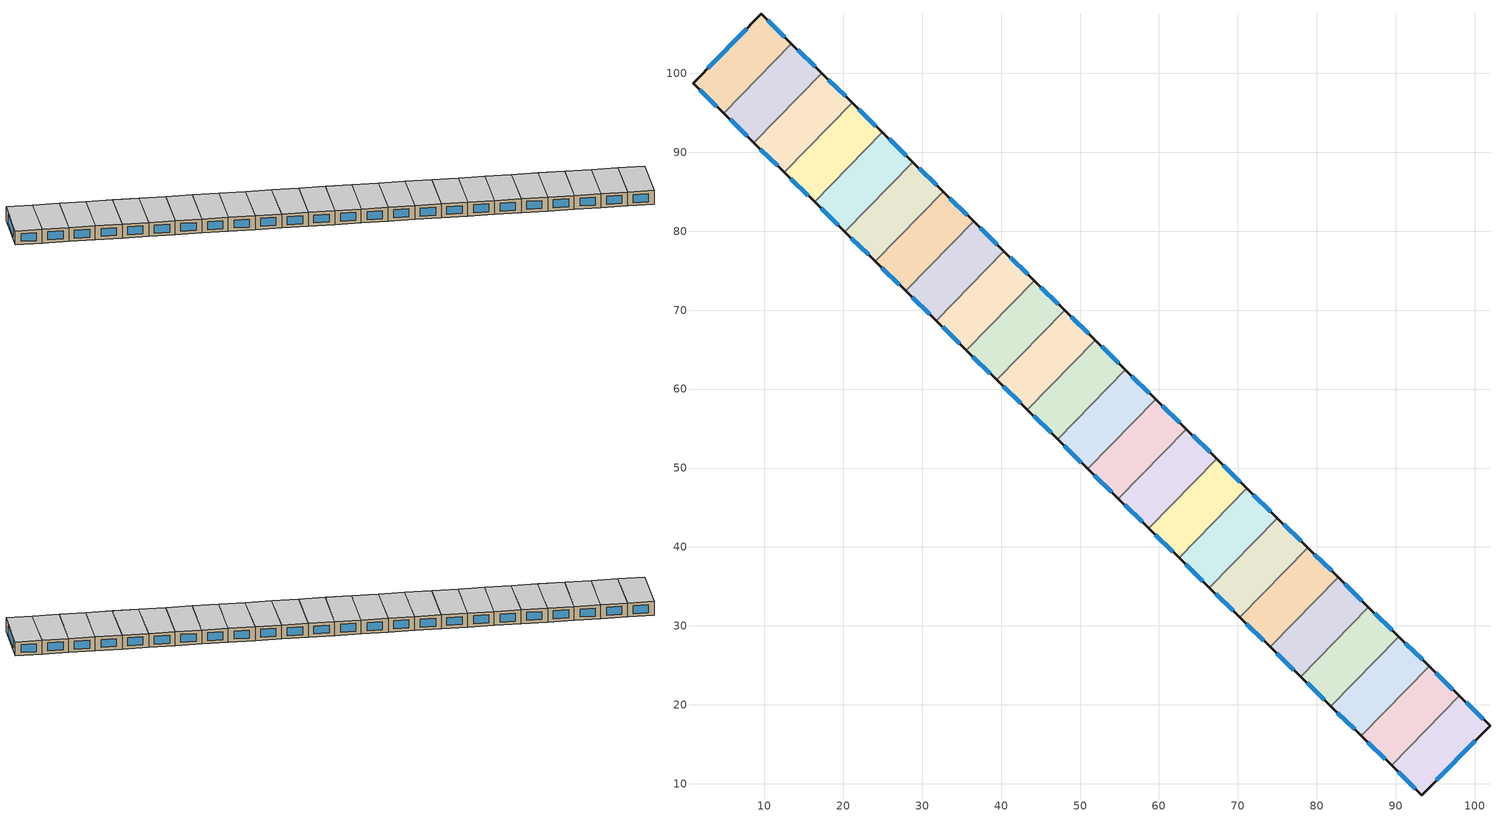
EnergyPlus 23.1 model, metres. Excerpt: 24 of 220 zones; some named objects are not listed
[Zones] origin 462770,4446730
fe584e89a999b901_F7_dwelling_0
 floor to fe584e89a999b901_F6_dwelling_0 (EU_floor_Construction): 13.43,103.78 4.83,94.97 0.97,98.75 9.6,107.52 z21
 wall outside (EU_wall_Construction): 13.43,103.78 9.6,107.52 0.97,98.75 4.83,94.97 z21:24
 wall to fe584e89a999b901_F7_dwelling_1 (EU_wall_Construction): 4.83,94.97 13.43,103.78 z21:24
 window (EU_Window_Construction): 1.79,97.94 4,95.78 / 7.75,105.64 2.81,100.63 / 12.61,104.58 10.42,106.72 z21.64:23.36
 ceiling to fe584e89a999b901_F8_dwelling_0 (EU_floor_Construction): 4.83,94.97 13.43,103.78 9.6,107.52 0.97,98.75 z24
fe584e89a999b901_F7_dwelling_1
 floor to fe584e89a999b901_F6_dwelling_1 (EU_floor_Construction): 17.28,100.02 8.68,91.22 4.83,94.97 13.43,103.78 z21
 wall outside (EU_wall_Construction): 4.83,94.97 8.68,91.22 / 17.28,100.02 13.43,103.78 z21:24
 wall to fe584e89a999b901_F7_dwelling_2 (EU_wall_Construction): 8.68,91.22 17.28,100.02 z21:24
 window (EU_Window_Construction): 5.65,94.17 7.85,92.02 / 16.45,100.83 14.25,102.98 z21.64:23.36
 ceiling to fe584e89a999b901_F8_dwelling_1 (EU_floor_Construction): 8.68,91.22 17.28,100.02 13.43,103.78 4.83,94.97 z24
fe584e89a999b901_F7_dwelling_10
 floor to fe584e89a999b901_F6_dwelling_10 (EU_floor_Construction): 51.9,66.21 43.3,57.4 39.46,61.16 48.05,69.97 z21
 wall outside (EU_wall_Construction): 39.46,61.16 43.3,57.4 / 51.9,66.21 48.05,69.97 z21:24
 wall to fe584e89a999b901_F7_dwelling_11 (EU_wall_Construction): 43.3,57.4 51.9,66.21 z21:24
 wall to fe584e89a999b901_F7_dwelling_9 (EU_wall_Construction): 48.05,69.97 39.46,61.16 z21:24
 window (EU_Window_Construction): 40.28,60.36 42.48,58.21 / 51.08,67.01 48.88,69.16 z21.64:23.36
 ceiling to fe584e89a999b901_F8_dwelling_10 (EU_floor_Construction): 43.3,57.4 51.9,66.21 48.05,69.97 39.46,61.16 z24
fe584e89a999b901_F7_dwelling_11
 floor to fe584e89a999b901_F6_dwelling_11 (EU_floor_Construction): 55.75,62.45 47.15,53.65 43.3,57.4 51.9,66.21 z21
 wall outside (EU_wall_Construction): 43.3,57.4 47.15,53.65 / 55.75,62.45 51.9,66.21 z21:24
 wall to fe584e89a999b901_F7_dwelling_12 (EU_wall_Construction): 47.15,53.65 55.75,62.45 z21:24
 window (EU_Window_Construction): 44.13,56.6 46.33,54.45 / 54.93,63.26 52.73,65.4 z21.64:23.36
 ceiling to fe584e89a999b901_F8_dwelling_11 (EU_floor_Construction): 47.15,53.65 55.75,62.45 51.9,66.21 43.3,57.4 z24
fe584e89a999b901_F7_dwelling_12
 floor to fe584e89a999b901_F6_dwelling_12 (EU_floor_Construction): 59.6,58.69 51,49.89 47.15,53.65 55.75,62.45 z21
 wall outside (EU_wall_Construction): 47.15,53.65 51,49.89 / 59.6,58.69 55.75,62.45 z21:24
 wall to fe584e89a999b901_F7_dwelling_13 (EU_wall_Construction): 51,49.89 59.6,58.69 z21:24
 window (EU_Window_Construction): 47.97,52.84 50.17,50.69 / 58.77,59.5 56.57,61.65 z21.64:23.36
 ceiling to fe584e89a999b901_F8_dwelling_12 (EU_floor_Construction): 51,49.89 59.6,58.69 55.75,62.45 47.15,53.65 z24
fe584e89a999b901_F7_dwelling_13
 floor to fe584e89a999b901_F6_dwelling_13 (EU_floor_Construction): 63.44,54.94 54.84,46.13 51,49.89 59.6,58.69 z21
 wall outside (EU_wall_Construction): 51,49.89 54.84,46.13 / 63.44,54.94 59.6,58.69 z21:24
 wall to fe584e89a999b901_F7_dwelling_14 (EU_wall_Construction): 54.84,46.13 63.44,54.94 z21:24
 window (EU_Window_Construction): 51.82,49.08 54.02,46.94 / 62.62,55.74 60.42,57.89 z21.64:23.36
 ceiling to fe584e89a999b901_F8_dwelling_13 (EU_floor_Construction): 54.84,46.13 63.44,54.94 59.6,58.69 51,49.89 z24
fe584e89a999b901_F7_dwelling_14
 floor to fe584e89a999b901_F6_dwelling_14 (EU_floor_Construction): 67.29,51.18 58.69,42.38 54.84,46.13 63.44,54.94 z21
 wall outside (EU_wall_Construction): 54.84,46.13 58.69,42.38 / 67.29,51.18 63.44,54.94 z21:24
 wall to fe584e89a999b901_F7_dwelling_15 (EU_wall_Construction): 58.69,42.38 67.29,51.18 z21:24
 window (EU_Window_Construction): 55.67,45.33 57.87,43.18 / 66.47,51.98 64.27,54.13 z21.64:23.36
 ceiling to fe584e89a999b901_F8_dwelling_14 (EU_floor_Construction): 58.69,42.38 67.29,51.18 63.44,54.94 54.84,46.13 z24
fe584e89a999b901_F7_dwelling_15
 floor to fe584e89a999b901_F6_dwelling_15 (EU_floor_Construction): 71.14,47.42 62.54,38.62 58.69,42.38 67.29,51.18 z21
 wall outside (EU_wall_Construction): 58.69,42.38 62.54,38.62 / 71.14,47.42 67.29,51.18 z21:24
 wall to fe584e89a999b901_F7_dwelling_16 (EU_wall_Construction): 62.54,38.62 71.14,47.42 z21:24
 window (EU_Window_Construction): 59.52,41.57 61.72,39.42 / 70.31,48.23 68.12,50.38 z21.64:23.36
 ceiling to fe584e89a999b901_F8_dwelling_15 (EU_floor_Construction): 62.54,38.62 71.14,47.42 67.29,51.18 58.69,42.38 z24
fe584e89a999b901_F7_dwelling_16
 floor to fe584e89a999b901_F6_dwelling_16 (EU_floor_Construction): 74.99,43.67 66.39,34.86 62.54,38.62 71.14,47.42 z21
 wall outside (EU_wall_Construction): 62.54,38.62 66.39,34.86 / 74.99,43.67 71.14,47.42 z21:24
 wall to fe584e89a999b901_F7_dwelling_17 (EU_wall_Construction): 66.39,34.86 74.99,43.67 z21:24
 window (EU_Window_Construction): 63.36,37.81 65.56,35.66 / 74.16,44.47 71.96,46.62 z21.64:23.36
 ceiling to fe584e89a999b901_F8_dwelling_16 (EU_floor_Construction): 66.39,34.86 74.99,43.67 71.14,47.42 62.54,38.62 z24
fe584e89a999b901_F7_dwelling_17
 floor to fe584e89a999b901_F6_dwelling_17 (EU_floor_Construction): 78.83,39.91 70.23,31.1 66.39,34.86 74.99,43.67 z21
 wall outside (EU_wall_Construction): 66.39,34.86 70.23,31.1 / 78.83,39.91 74.99,43.67 z21:24
 wall to fe584e89a999b901_F7_dwelling_18 (EU_wall_Construction): 70.23,31.1 78.83,39.91 z21:24
 window (EU_Window_Construction): 67.21,34.06 69.41,31.91 / 78.01,40.71 75.81,42.86 z21.64:23.36
 ceiling to fe584e89a999b901_F8_dwelling_17 (EU_floor_Construction): 70.23,31.1 78.83,39.91 74.99,43.67 66.39,34.86 z24
fe584e89a999b901_F7_dwelling_18
 floor to fe584e89a999b901_F6_dwelling_18 (EU_floor_Construction): 82.68,36.15 74.08,27.35 70.23,31.1 78.83,39.91 z21
 wall outside (EU_wall_Construction): 70.23,31.1 74.08,27.35 / 82.68,36.15 78.83,39.91 z21:24
 wall to fe584e89a999b901_F7_dwelling_19 (EU_wall_Construction): 74.08,27.35 82.68,36.15 z21:24
 window (EU_Window_Construction): 71.06,30.3 73.26,28.15 / 81.86,36.96 79.66,39.1 z21.64:23.36
 ceiling to fe584e89a999b901_F8_dwelling_18 (EU_floor_Construction): 74.08,27.35 82.68,36.15 78.83,39.91 70.23,31.1 z24
fe584e89a999b901_F7_dwelling_19
 floor to fe584e89a999b901_F6_dwelling_19 (EU_floor_Construction): 86.53,32.39 77.93,23.59 74.08,27.35 82.68,36.15 z21
 wall outside (EU_wall_Construction): 74.08,27.35 77.93,23.59 / 86.53,32.39 82.68,36.15 z21:24
 wall to fe584e89a999b901_F7_dwelling_20 (EU_wall_Construction): 77.93,23.59 86.53,32.39 z21:24
 window (EU_Window_Construction): 74.9,26.54 77.1,24.39 / 85.7,33.2 83.5,35.35 z21.64:23.36
 ceiling to fe584e89a999b901_F8_dwelling_19 (EU_floor_Construction): 77.93,23.59 86.53,32.39 82.68,36.15 74.08,27.35 z24
fe584e89a999b901_F7_dwelling_2
 floor to fe584e89a999b901_F6_dwelling_2 (EU_floor_Construction): 21.12,96.27 12.52,87.46 8.68,91.22 17.28,100.02 z21
 wall outside (EU_wall_Construction): 8.68,91.22 12.52,87.46 / 21.12,96.27 17.28,100.02 z21:24
 wall to fe584e89a999b901_F7_dwelling_3 (EU_wall_Construction): 12.52,87.46 21.12,96.27 z21:24
 window (EU_Window_Construction): 9.5,90.41 11.7,88.27 / 20.3,97.07 18.1,99.22 z21.64:23.36
 ceiling to fe584e89a999b901_F8_dwelling_2 (EU_floor_Construction): 12.52,87.46 21.12,96.27 17.28,100.02 8.68,91.22 z24
fe584e89a999b901_F7_dwelling_20
 floor to fe584e89a999b901_F6_dwelling_20 (EU_floor_Construction): 90.38,28.64 81.78,19.83 77.93,23.59 86.53,32.39 z21
 wall outside (EU_wall_Construction): 77.93,23.59 81.78,19.83 / 90.38,28.64 86.53,32.39 z21:24
 wall to fe584e89a999b901_F7_dwelling_21 (EU_wall_Construction): 81.78,19.83 90.38,28.64 z21:24
 window (EU_Window_Construction): 78.75,22.78 80.95,20.64 / 89.55,29.44 87.35,31.59 z21.64:23.36
 ceiling to fe584e89a999b901_F8_dwelling_20 (EU_floor_Construction): 81.78,19.83 90.38,28.64 86.53,32.39 77.93,23.59 z24
fe584e89a999b901_F7_dwelling_21
 floor to fe584e89a999b901_F6_dwelling_21 (EU_floor_Construction): 94.22,24.88 85.62,16.07 81.78,19.83 90.38,28.64 z21
 wall outside (EU_wall_Construction): 81.78,19.83 85.62,16.07 / 94.22,24.88 90.38,28.64 z21:24
 wall to fe584e89a999b901_F7_dwelling_22 (EU_wall_Construction): 85.62,16.07 94.22,24.88 z21:24
 window (EU_Window_Construction): 82.6,19.03 84.8,16.88 / 93.4,25.68 91.2,27.83 z21.64:23.36
 ceiling to fe584e89a999b901_F8_dwelling_21 (EU_floor_Construction): 85.62,16.07 94.22,24.88 90.38,28.64 81.78,19.83 z24
fe584e89a999b901_F7_dwelling_22
 floor to fe584e89a999b901_F6_dwelling_22 (EU_floor_Construction): 98.07,21.12 89.47,12.32 85.62,16.07 94.22,24.88 z21
 wall outside (EU_wall_Construction): 85.62,16.07 89.47,12.32 / 98.07,21.12 94.22,24.88 z21:24
 wall to fe584e89a999b901_F7_dwelling_23 (EU_wall_Construction): 89.47,12.32 98.07,21.12 z21:24
 window (EU_Window_Construction): 86.45,15.27 88.65,13.12 / 97.25,21.93 95.05,24.08 z21.64:23.36
 ceiling to fe584e89a999b901_F8_dwelling_22 (EU_floor_Construction): 89.47,12.32 98.07,21.12 94.22,24.88 85.62,16.07 z24
fe584e89a999b901_F7_dwelling_23
 floor to fe584e89a999b901_F6_dwelling_23 (EU_floor_Construction): 101.93,17.35 93.3,8.58 89.47,12.32 98.07,21.12 z21
 wall outside (EU_wall_Construction): 89.47,12.32 93.3,8.58 101.93,17.35 98.07,21.12 z21:24
 window (EU_Window_Construction): 101.11,18.16 98.9,20.31 / 95.15,10.46 100.09,15.47 / 90.29,11.52 92.48,9.38 z21.64:23.36
 ceiling to fe584e89a999b901_F8_dwelling_23 (EU_floor_Construction): 93.3,8.58 101.93,17.35 98.07,21.12 89.47,12.32 z24
fe584e89a999b901_F7_dwelling_3
 floor to fe584e89a999b901_F6_dwelling_3 (EU_floor_Construction): 24.97,92.51 16.37,83.7 12.52,87.46 21.12,96.27 z21
 wall outside (EU_wall_Construction): 12.52,87.46 16.37,83.7 / 24.97,92.51 21.12,96.27 z21:24
 wall to fe584e89a999b901_F7_dwelling_4 (EU_wall_Construction): 16.37,83.7 24.97,92.51 z21:24
 window (EU_Window_Construction): 13.35,86.66 15.55,84.51 / 24.15,93.31 21.95,95.46 z21.64:23.36
 ceiling to fe584e89a999b901_F8_dwelling_3 (EU_floor_Construction): 16.37,83.7 24.97,92.51 21.12,96.27 12.52,87.46 z24
fe584e89a999b901_F7_dwelling_4
 floor to fe584e89a999b901_F6_dwelling_4 (EU_floor_Construction): 28.82,88.75 20.22,79.95 16.37,83.7 24.97,92.51 z21
 wall outside (EU_wall_Construction): 16.37,83.7 20.22,79.95 / 28.82,88.75 24.97,92.51 z21:24
 wall to fe584e89a999b901_F7_dwelling_5 (EU_wall_Construction): 20.22,79.95 28.82,88.75 z21:24
 window (EU_Window_Construction): 17.2,82.9 19.4,80.75 / 28,89.56 25.8,91.7 z21.64:23.36
 ceiling to fe584e89a999b901_F8_dwelling_4 (EU_floor_Construction): 20.22,79.95 28.82,88.75 24.97,92.51 16.37,83.7 z24
fe584e89a999b901_F7_dwelling_5
 floor to fe584e89a999b901_F6_dwelling_5 (EU_floor_Construction): 32.67,85 24.07,76.19 20.22,79.95 28.82,88.75 z21
 wall outside (EU_wall_Construction): 20.22,79.95 24.07,76.19 / 32.67,85 28.82,88.75 z21:24
 wall to fe584e89a999b901_F7_dwelling_6 (EU_wall_Construction): 24.07,76.19 32.67,85 z21:24
 window (EU_Window_Construction): 21.04,79.14 23.24,76.99 / 31.84,85.8 29.64,87.95 z21.64:23.36
 ceiling to fe584e89a999b901_F8_dwelling_5 (EU_floor_Construction): 24.07,76.19 32.67,85 28.82,88.75 20.22,79.95 z24
fe584e89a999b901_F7_dwelling_6
 floor to fe584e89a999b901_F6_dwelling_6 (EU_floor_Construction): 36.51,81.24 27.91,72.43 24.07,76.19 32.67,85 z21
 wall outside (EU_wall_Construction): 24.07,76.19 27.91,72.43 / 36.51,81.24 32.67,85 z21:24
 wall to fe584e89a999b901_F7_dwelling_7 (EU_wall_Construction): 27.91,72.43 36.51,81.24 z21:24
 window (EU_Window_Construction): 24.89,75.38 27.09,73.24 / 35.69,82.04 33.49,84.19 z21.64:23.36
 ceiling to fe584e89a999b901_F8_dwelling_6 (EU_floor_Construction): 27.91,72.43 36.51,81.24 32.67,85 24.07,76.19 z24
fe584e89a999b901_F7_dwelling_7
 floor to fe584e89a999b901_F6_dwelling_7 (EU_floor_Construction): 40.36,77.48 31.76,68.67 27.91,72.43 36.51,81.24 z21
 wall outside (EU_wall_Construction): 27.91,72.43 31.76,68.67 / 40.36,77.48 36.51,81.24 z21:24
 wall to fe584e89a999b901_F7_dwelling_8 (EU_wall_Construction): 31.76,68.67 40.36,77.48 z21:24
 window (EU_Window_Construction): 28.74,71.63 30.94,69.48 / 39.54,78.28 37.34,80.43 z21.64:23.36
 ceiling to fe584e89a999b901_F8_dwelling_7 (EU_floor_Construction): 31.76,68.67 40.36,77.48 36.51,81.24 27.91,72.43 z24
fe584e89a999b901_F7_dwelling_8
 floor to fe584e89a999b901_F6_dwelling_8 (EU_floor_Construction): 44.21,73.72 35.61,64.92 31.76,68.67 40.36,77.48 z21
 wall outside (EU_wall_Construction): 31.76,68.67 35.61,64.92 / 44.21,73.72 40.36,77.48 z21:24
 wall to fe584e89a999b901_F7_dwelling_9 (EU_wall_Construction): 35.61,64.92 44.21,73.72 z21:24
 window (EU_Window_Construction): 32.59,67.87 34.78,65.72 / 43.38,74.53 41.18,76.68 z21.64:23.36
 ceiling to fe584e89a999b901_F8_dwelling_8 (EU_floor_Construction): 35.61,64.92 44.21,73.72 40.36,77.48 31.76,68.67 z24
fe584e89a999b901_F7_dwelling_9
 floor to fe584e89a999b901_F6_dwelling_9 (EU_floor_Construction): 48.05,69.97 39.46,61.16 35.61,64.92 44.21,73.72 z21
 wall outside (EU_wall_Construction): 35.61,64.92 39.46,61.16 / 48.05,69.97 44.21,73.72 z21:24
 window (EU_Window_Construction): 36.43,64.11 38.63,61.97 / 47.23,70.77 45.03,72.92 z21.64:23.36
 ceiling to fe584e89a999b901_F8_dwelling_9 (EU_floor_Construction): 39.46,61.16 48.05,69.97 44.21,73.72 35.61,64.92 z24
[Building]
EU S2 Campaign: North Axis=0; Terrain=City; Solar Distribution=FullExterior
[Site:Location]
Yerevan-Zvartnots.Intl.AP: Latitude=40.15; Longitude=44.383; Time Zone=4; Elevation=854
[SizingPeriod:WeatherFileDays]
AnnualSizingPeriod: Begin Month=1; Begin Day of Month=1; End Month=12; End Day of Month=31; Day of Week for Start Day=Monday; Use Weather File Daylight Saving Period=No; Use Weather File Rain and Snow Indicators=No
[MATERIAL]
EU_InternalMass_Material: Roughness=MediumRough; Thickness=0.1; Conductivity=1; Density=1800; Specific Heat=900; Thermal Absorptance=0.9; Solar Absorptance=0.7; Visible Absorptance=0.7
[MATERIAL:NOMASS] Roughness=MediumRough; Thermal Absorptance=0.9; Solar Absorptance=0.7; Visible Absorptance=0.7
Name | Thermal Resistance
EU_wall_NoMass | 1.05043
EU_floor_NoMass | 0.478065
[WINDOWMATERIAL:SIMPLEGLAZINGSYSTEM]
EU_Window_SimpleGlazing: UFactor=2.5566; Solar Heat Gain Coefficient=0.75; Visible Transmittance=0.75
[CONSTRUCTION]
EU_wall_Construction: EU_wall_NoMass
EU_floor_Construction: EU_floor_NoMass
EU_Window_Construction: EU_Window_SimpleGlazing
EU_InternalMass_Construction: EU_InternalMass_Material
[ZONE] Type=1; Multiplier=1; Ceiling Height=autocalculate; Floor Area=autocalculate; Part of Total Floor Area=Yes
Name | Volume
fe584e89a999b901_F7_dwelling_0 | 198.582
fe584e89a999b901_F7_dwelling_1; fe584e89a999b901_F7_dwelling_2; fe584e89a999b901_F7_dwelling_21; fe584e89a999b901_F7_dwelling_22 | 198.561
fe584e89a999b901_F7_dwelling_10; fe584e89a999b901_F7_dwelling_11; fe584e89a999b901_F7_dwelling_13; fe584e89a999b901_F7_dwelling_14; fe584e89a999b901_F7_dwelling_9 | 198.538
fe584e89a999b901_F7_dwelling_12 | 198.59
fe584e89a999b901_F7_dwelling_15 | 198.556
fe584e89a999b901_F7_dwelling_16 | 198.576
fe584e89a999b901_F7_dwelling_17; fe584e89a999b901_F7_dwelling_5; fe584e89a999b901_F7_dwelling_6 | 198.568
fe584e89a999b901_F7_dwelling_18 | 198.567
fe584e89a999b901_F7_dwelling_19; fe584e89a999b901_F7_dwelling_4 | 198.549
fe584e89a999b901_F7_dwelling_20; fe584e89a999b901_F7_dwelling_3 | 198.595
fe584e89a999b901_F7_dwelling_23 | 198.583
fe584e89a999b901_F7_dwelling_7 | 198.575
fe584e89a999b901_F7_dwelling_8 | 198.557
[INTERNALMASS] Construction=EU_InternalMass_Construction
Name | Zone or ZoneList | Surface Area
fe584e89a999b901_F7_dwelling_0_EU_InternalMass | fe584e89a999b901_F7_dwelling_0 | 66.194
fe584e89a999b901_F7_dwelling_1_EU_InternalMass | fe584e89a999b901_F7_dwelling_1 | 66.1869
fe584e89a999b901_F7_dwelling_2_EU_InternalMass | fe584e89a999b901_F7_dwelling_2 | 66.1869
fe584e89a999b901_F7_dwelling_3_EU_InternalMass | fe584e89a999b901_F7_dwelling_3 | 66.1981
fe584e89a999b901_F7_dwelling_4_EU_InternalMass | fe584e89a999b901_F7_dwelling_4 | 66.183
fe584e89a999b901_F7_dwelling_5_EU_InternalMass | fe584e89a999b901_F7_dwelling_5 | 66.1893
fe584e89a999b901_F7_dwelling_6_EU_InternalMass | fe584e89a999b901_F7_dwelling_6 | 66.1894
fe584e89a999b901_F7_dwelling_7_EU_InternalMass | fe584e89a999b901_F7_dwelling_7 | 66.1918
fe584e89a999b901_F7_dwelling_8_EU_InternalMass | fe584e89a999b901_F7_dwelling_8 | 66.1856
fe584e89a999b901_F7_dwelling_9_EU_InternalMass | fe584e89a999b901_F7_dwelling_9 | 66.1793
fe584e89a999b901_F7_dwelling_10_EU_InternalMass | fe584e89a999b901_F7_dwelling_10 | 66.1793
fe584e89a999b901_F7_dwelling_11_EU_InternalMass | fe584e89a999b901_F7_dwelling_11 | 66.1793
fe584e89a999b901_F7_dwelling_12_EU_InternalMass | fe584e89a999b901_F7_dwelling_12 | 66.1967
fe584e89a999b901_F7_dwelling_13_EU_InternalMass | fe584e89a999b901_F7_dwelling_13 | 66.1793
fe584e89a999b901_F7_dwelling_14_EU_InternalMass | fe584e89a999b901_F7_dwelling_14 | 66.1793
fe584e89a999b901_F7_dwelling_15_EU_InternalMass | fe584e89a999b901_F7_dwelling_15 | 66.1856
fe584e89a999b901_F7_dwelling_16_EU_InternalMass | fe584e89a999b901_F7_dwelling_16 | 66.1918
fe584e89a999b901_F7_dwelling_17_EU_InternalMass | fe584e89a999b901_F7_dwelling_17 | 66.1894
fe584e89a999b901_F7_dwelling_18_EU_InternalMass | fe584e89a999b901_F7_dwelling_18 | 66.1893
fe584e89a999b901_F7_dwelling_19_EU_InternalMass | fe584e89a999b901_F7_dwelling_19 | 66.183
fe584e89a999b901_F7_dwelling_20_EU_InternalMass | fe584e89a999b901_F7_dwelling_20 | 66.1981
fe584e89a999b901_F7_dwelling_21_EU_InternalMass | fe584e89a999b901_F7_dwelling_21 | 66.1869
fe584e89a999b901_F7_dwelling_22_EU_InternalMass | fe584e89a999b901_F7_dwelling_22 | 66.1869
fe584e89a999b901_F7_dwelling_23_EU_InternalMass | fe584e89a999b901_F7_dwelling_23 | 66.194
[OTHEREQUIPMENT] Fuel Type=Electricity; Design Level Calculation Method=Watts/Area; Power per Zone Floor Area=1; Fraction Latent=0; Fraction Radiant=0; Fraction Lost=0; Carbon Dioxide Generation Rate=0; EndUse Subcategory=EU_Step8_InternalGains
Name | Zone or ZoneList or Space or SpaceList | Schedule
EU_Step8_InternalGain_fe584e89a999b901_F7_dwelling_0_f000 | fe584e89a999b901_F7_dwelling_0 | EU_Step8_GainSchedule_fe584e89a999b901_F7_dwelling_0_f000
EU_Step8_InternalGain_fe584e89a999b901_F7_dwelling_1_f000 | fe584e89a999b901_F7_dwelling_1 | EU_Step8_GainSchedule_fe584e89a999b901_F7_dwelling_1_f000
EU_Step8_InternalGain_fe584e89a999b901_F7_dwelling_2_f000 | fe584e89a999b901_F7_dwelling_2 | EU_Step8_GainSchedule_fe584e89a999b901_F7_dwelling_2_f000
EU_Step8_InternalGain_fe584e89a999b901_F7_dwelling_3_f000 | fe584e89a999b901_F7_dwelling_3 | EU_Step8_GainSchedule_fe584e89a999b901_F7_dwelling_3_f000
EU_Step8_InternalGain_fe584e89a999b901_F7_dwelling_4_f000 | fe584e89a999b901_F7_dwelling_4 | EU_Step8_GainSchedule_fe584e89a999b901_F7_dwelling_4_f000
EU_Step8_InternalGain_fe584e89a999b901_F7_dwelling_5_f000 | fe584e89a999b901_F7_dwelling_5 | EU_Step8_GainSchedule_fe584e89a999b901_F7_dwelling_5_f000
EU_Step8_InternalGain_fe584e89a999b901_F7_dwelling_6_f000 | fe584e89a999b901_F7_dwelling_6 | EU_Step8_GainSchedule_fe584e89a999b901_F7_dwelling_6_f000
EU_Step8_InternalGain_fe584e89a999b901_F7_dwelling_7_f000 | fe584e89a999b901_F7_dwelling_7 | EU_Step8_GainSchedule_fe584e89a999b901_F7_dwelling_7_f000
EU_Step8_InternalGain_fe584e89a999b901_F7_dwelling_8_f000 | fe584e89a999b901_F7_dwelling_8 | EU_Step8_GainSchedule_fe584e89a999b901_F7_dwelling_8_f000
EU_Step8_InternalGain_fe584e89a999b901_F7_dwelling_9_f000 | fe584e89a999b901_F7_dwelling_9 | EU_Step8_GainSchedule_fe584e89a999b901_F7_dwelling_9_f000
EU_Step8_InternalGain_fe584e89a999b901_F7_dwelling_10_f000 | fe584e89a999b901_F7_dwelling_10 | EU_Step8_GainSchedule_fe584e89a999b901_F7_dwelling_10_f000
EU_Step8_InternalGain_fe584e89a999b901_F7_dwelling_11_f000 | fe584e89a999b901_F7_dwelling_11 | EU_Step8_GainSchedule_fe584e89a999b901_F7_dwelling_11_f000
EU_Step8_InternalGain_fe584e89a999b901_F7_dwelling_12_f000 | fe584e89a999b901_F7_dwelling_12 | EU_Step8_GainSchedule_fe584e89a999b901_F7_dwelling_12_f000
EU_Step8_InternalGain_fe584e89a999b901_F7_dwelling_13_f000 | fe584e89a999b901_F7_dwelling_13 | EU_Step8_GainSchedule_fe584e89a999b901_F7_dwelling_13_f000
EU_Step8_InternalGain_fe584e89a999b901_F7_dwelling_14_f000 | fe584e89a999b901_F7_dwelling_14 | EU_Step8_GainSchedule_fe584e89a999b901_F7_dwelling_14_f000
EU_Step8_InternalGain_fe584e89a999b901_F7_dwelling_15_f000 | fe584e89a999b901_F7_dwelling_15 | EU_Step8_GainSchedule_fe584e89a999b901_F7_dwelling_15_f000
EU_Step8_InternalGain_fe584e89a999b901_F7_dwelling_16_f000 | fe584e89a999b901_F7_dwelling_16 | EU_Step8_GainSchedule_fe584e89a999b901_F7_dwelling_16_f000
EU_Step8_InternalGain_fe584e89a999b901_F7_dwelling_17_f000 | fe584e89a999b901_F7_dwelling_17 | EU_Step8_GainSchedule_fe584e89a999b901_F7_dwelling_17_f000
EU_Step8_InternalGain_fe584e89a999b901_F7_dwelling_18_f000 | fe584e89a999b901_F7_dwelling_18 | EU_Step8_GainSchedule_fe584e89a999b901_F7_dwelling_18_f000
EU_Step8_InternalGain_fe584e89a999b901_F7_dwelling_19_f000 | fe584e89a999b901_F7_dwelling_19 | EU_Step8_GainSchedule_fe584e89a999b901_F7_dwelling_19_f000
EU_Step8_InternalGain_fe584e89a999b901_F7_dwelling_20_f000 | fe584e89a999b901_F7_dwelling_20 | EU_Step8_GainSchedule_fe584e89a999b901_F7_dwelling_20_f000
EU_Step8_InternalGain_fe584e89a999b901_F7_dwelling_21_f000 | fe584e89a999b901_F7_dwelling_21 | EU_Step8_GainSchedule_fe584e89a999b901_F7_dwelling_21_f000
EU_Step8_InternalGain_fe584e89a999b901_F7_dwelling_22_f000 | fe584e89a999b901_F7_dwelling_22 | EU_Step8_GainSchedule_fe584e89a999b901_F7_dwelling_22_f000
EU_Step8_InternalGain_fe584e89a999b901_F7_dwelling_23_f000 | fe584e89a999b901_F7_dwelling_23 | EU_Step8_GainSchedule_fe584e89a999b901_F7_dwelling_23_f000
[ZONEVENTILATION:DESIGNFLOWRATE] Schedule=EU_AlwaysOn; Design Flow Rate Calculation Method=AirChanges/Hour; Air Changes per Hour=0.557805; Ventilation Type=Natural; Fan Pressure Rise=0; Fan Total Efficiency=1; Constant Term Coefficient=1; Temperature Term Coefficient=0; Velocity Term Coefficient=0; Velocity Squared Term Coefficient=0; Minimum Indoor Temperature=-100; Maximum Indoor Temperature=100; Delta Temperature=-100; Minimum Outdoor Temperature=-100; Maximum Outdoor Temperature=100; Maximum Wind Speed=40
Name | Zone or ZoneList or Space or SpaceList
EU_ConstantAir_fe584e89a999b901_F7_dwelling_0 | fe584e89a999b901_F7_dwelling_0
EU_ConstantAir_fe584e89a999b901_F7_dwelling_1 | fe584e89a999b901_F7_dwelling_1
EU_ConstantAir_fe584e89a999b901_F7_dwelling_2 | fe584e89a999b901_F7_dwelling_2
EU_ConstantAir_fe584e89a999b901_F7_dwelling_3 | fe584e89a999b901_F7_dwelling_3
EU_ConstantAir_fe584e89a999b901_F7_dwelling_4 | fe584e89a999b901_F7_dwelling_4
EU_ConstantAir_fe584e89a999b901_F7_dwelling_5 | fe584e89a999b901_F7_dwelling_5
EU_ConstantAir_fe584e89a999b901_F7_dwelling_6 | fe584e89a999b901_F7_dwelling_6
EU_ConstantAir_fe584e89a999b901_F7_dwelling_7 | fe584e89a999b901_F7_dwelling_7
EU_ConstantAir_fe584e89a999b901_F7_dwelling_8 | fe584e89a999b901_F7_dwelling_8
EU_ConstantAir_fe584e89a999b901_F7_dwelling_9 | fe584e89a999b901_F7_dwelling_9
EU_ConstantAir_fe584e89a999b901_F7_dwelling_10 | fe584e89a999b901_F7_dwelling_10
EU_ConstantAir_fe584e89a999b901_F7_dwelling_11 | fe584e89a999b901_F7_dwelling_11
EU_ConstantAir_fe584e89a999b901_F7_dwelling_12 | fe584e89a999b901_F7_dwelling_12
EU_ConstantAir_fe584e89a999b901_F7_dwelling_13 | fe584e89a999b901_F7_dwelling_13
EU_ConstantAir_fe584e89a999b901_F7_dwelling_14 | fe584e89a999b901_F7_dwelling_14
EU_ConstantAir_fe584e89a999b901_F7_dwelling_15 | fe584e89a999b901_F7_dwelling_15
EU_ConstantAir_fe584e89a999b901_F7_dwelling_16 | fe584e89a999b901_F7_dwelling_16
EU_ConstantAir_fe584e89a999b901_F7_dwelling_17 | fe584e89a999b901_F7_dwelling_17
EU_ConstantAir_fe584e89a999b901_F7_dwelling_18 | fe584e89a999b901_F7_dwelling_18
EU_ConstantAir_fe584e89a999b901_F7_dwelling_19 | fe584e89a999b901_F7_dwelling_19
EU_ConstantAir_fe584e89a999b901_F7_dwelling_20 | fe584e89a999b901_F7_dwelling_20
EU_ConstantAir_fe584e89a999b901_F7_dwelling_21 | fe584e89a999b901_F7_dwelling_21
EU_ConstantAir_fe584e89a999b901_F7_dwelling_22 | fe584e89a999b901_F7_dwelling_22
EU_ConstantAir_fe584e89a999b901_F7_dwelling_23 | fe584e89a999b901_F7_dwelling_23
[HVACTEMPLATE:ZONE:IDEALLOADSAIRSYSTEM] System Availability Schedule=EU_AlwaysOn; Maximum Heating Supply Air Temperature=50; Minimum Cooling Supply Air Temperature=13; Maximum Heating Supply Air Humidity Ratio=0.0156; Minimum Cooling Supply Air Humidity Ratio=0.0077; Heating Limit=NoLimit; Cooling Limit=NoLimit; Heating Availability Schedule=EU_AlwaysOn; Cooling Availability Schedule=EU_CoolingOff; Dehumidification Control Type=ConstantSensibleHeatRatio; Cooling Sensible Heat Ratio=0.7; Dehumidification Setpoint=60; Humidification Control Type=None; Humidification Setpoint=30; Outdoor Air Method=None; Outdoor Air Flow Rate per Person=0.00944; Outdoor Air Flow Rate per Zone Floor Area=0; Outdoor Air Flow Rate per Zone=0; Demand Controlled Ventilation Type=None; Outdoor Air Economizer Type=NoEconomizer; Heat Recovery Type=None; Sensible Heat Recovery Effectiveness=0.7; Latent Heat Recovery Effectiveness=0.65
Name | Template Thermostat
fe584e89a999b901_F7_dwelling_0 | EU_HeatOnly_fe584e89a999b901_F7_dwelling_0
fe584e89a999b901_F7_dwelling_1 | EU_HeatOnly_fe584e89a999b901_F7_dwelling_1
fe584e89a999b901_F7_dwelling_2 | EU_HeatOnly_fe584e89a999b901_F7_dwelling_2
fe584e89a999b901_F7_dwelling_3 | EU_HeatOnly_fe584e89a999b901_F7_dwelling_3
fe584e89a999b901_F7_dwelling_4 | EU_HeatOnly_fe584e89a999b901_F7_dwelling_4
fe584e89a999b901_F7_dwelling_5 | EU_HeatOnly_fe584e89a999b901_F7_dwelling_5
fe584e89a999b901_F7_dwelling_6 | EU_HeatOnly_fe584e89a999b901_F7_dwelling_6
fe584e89a999b901_F7_dwelling_7 | EU_HeatOnly_fe584e89a999b901_F7_dwelling_7
fe584e89a999b901_F7_dwelling_8 | EU_HeatOnly_fe584e89a999b901_F7_dwelling_8
fe584e89a999b901_F7_dwelling_9 | EU_HeatOnly_fe584e89a999b901_F7_dwelling_9
fe584e89a999b901_F7_dwelling_10 | EU_HeatOnly_fe584e89a999b901_F7_dwelling_10
fe584e89a999b901_F7_dwelling_11 | EU_HeatOnly_fe584e89a999b901_F7_dwelling_11
fe584e89a999b901_F7_dwelling_12 | EU_HeatOnly_fe584e89a999b901_F7_dwelling_12
fe584e89a999b901_F7_dwelling_13 | EU_HeatOnly_fe584e89a999b901_F7_dwelling_13
fe584e89a999b901_F7_dwelling_14 | EU_HeatOnly_fe584e89a999b901_F7_dwelling_14
fe584e89a999b901_F7_dwelling_15 | EU_HeatOnly_fe584e89a999b901_F7_dwelling_15
fe584e89a999b901_F7_dwelling_16 | EU_HeatOnly_fe584e89a999b901_F7_dwelling_16
fe584e89a999b901_F7_dwelling_17 | EU_HeatOnly_fe584e89a999b901_F7_dwelling_17
fe584e89a999b901_F7_dwelling_18 | EU_HeatOnly_fe584e89a999b901_F7_dwelling_18
fe584e89a999b901_F7_dwelling_19 | EU_HeatOnly_fe584e89a999b901_F7_dwelling_19
fe584e89a999b901_F7_dwelling_20 | EU_HeatOnly_fe584e89a999b901_F7_dwelling_20
fe584e89a999b901_F7_dwelling_21 | EU_HeatOnly_fe584e89a999b901_F7_dwelling_21
fe584e89a999b901_F7_dwelling_22 | EU_HeatOnly_fe584e89a999b901_F7_dwelling_22
fe584e89a999b901_F7_dwelling_23 | EU_HeatOnly_fe584e89a999b901_F7_dwelling_23
[SIZING:ZONE] Zone Cooling Design Supply Air Temperature Input Method=SupplyAirTemperature; Zone Cooling Design Supply Air Temperature=13; Zone Heating Design Supply Air Temperature Input Method=SupplyAirTemperature; Zone Heating Design Supply Air Temperature=50; Zone Cooling Design Supply Air Humidity Ratio=0.008; Zone Heating Design Supply Air Humidity Ratio=0.008; Cooling Design Air Flow Method=DesignDay; Cooling Design Air Flow Rate=0; Cooling Minimum Air Flow per Zone Floor Area=0.000762; Cooling Minimum Air Flow=0; Cooling Minimum Air Flow Fraction=0.2; Heating Design Air Flow Method=DesignDay; Heating Design Air Flow Rate=0; Heating Maximum Air Flow per Zone Floor Area=0.002032; Heating Maximum Air Flow=0.141576; Heating Maximum Air Flow Fraction=0.3; Account for Dedicated Outdoor Air System=No; Dedicated Outdoor Air System Control Strategy=NeutralSupplyAir; Dedicated Outdoor Air Low Setpoint Temperature for Design=autosize; Dedicated Outdoor Air High Setpoint Temperature for Design=autosize; Zone Load Sizing Method=Sensible Load Only No Latent Load; Zone Latent Cooling Design Supply Air Humidity Ratio Input Method=HumidityRatioDifference; Zone Cooling Design Supply Air Humidity Ratio Difference=0.005; Zone Latent Heating Design Supply Air Humidity Ratio Input Method=HumidityRatioDifference; Zone Humidification Design Supply Air Humidity Ratio Difference=0.005
fe584e89a999b901_F7_dwelling_0; fe584e89a999b901_F7_dwelling_1; fe584e89a999b901_F7_dwelling_2; fe584e89a999b901_F7_dwelling_3; fe584e89a999b901_F7_dwelling_4; fe584e89a999b901_F7_dwelling_5; fe584e89a999b901_F7_dwelling_6; fe584e89a999b901_F7_dwelling_7; fe584e89a999b901_F7_dwelling_8; fe584e89a999b901_F7_dwelling_9; fe584e89a999b901_F7_dwelling_10; fe584e89a999b901_F7_dwelling_11; fe584e89a999b901_F7_dwelling_12; fe584e89a999b901_F7_dwelling_13; fe584e89a999b901_F7_dwelling_14; fe584e89a999b901_F7_dwelling_15; fe584e89a999b901_F7_dwelling_16; fe584e89a999b901_F7_dwelling_17; fe584e89a999b901_F7_dwelling_18; fe584e89a999b901_F7_dwelling_19; fe584e89a999b901_F7_dwelling_20; fe584e89a999b901_F7_dwelling_21; fe584e89a999b901_F7_dwelling_22; fe584e89a999b901_F7_dwelling_23
[SCHEDULE:CONSTANT]
Name | Hourly Value
EU_AlwaysOn | 1
EU_CoolingOff | 0
[SCHEDULE:FILE] Column Number=1; Rows to Skip at Top=0; Number of Hours of Data=8760; Column Separator=Comma; Interpolate to Timestep=No; Minutes per Item=60; Adjust Schedule for Daylight Savings=Yes
Name | File
EU_Step8_GainSchedule_fe584e89a999b901_F7_dwelling_0_f000 | ../../schedules/fe584e89a999b901/fe584e89a999b901_F7_dwelling_0_f000_gain.csv
EU_Step8_GainSchedule_fe584e89a999b901_F7_dwelling_1_f000 | ../../schedules/fe584e89a999b901/fe584e89a999b901_F7_dwelling_1_f000_gain.csv
EU_Step8_GainSchedule_fe584e89a999b901_F7_dwelling_2_f000 | ../../schedules/fe584e89a999b901/fe584e89a999b901_F7_dwelling_2_f000_gain.csv
EU_Step8_GainSchedule_fe584e89a999b901_F7_dwelling_3_f000 | ../../schedules/fe584e89a999b901/fe584e89a999b901_F7_dwelling_3_f000_gain.csv
EU_Step8_GainSchedule_fe584e89a999b901_F7_dwelling_4_f000 | ../../schedules/fe584e89a999b901/fe584e89a999b901_F7_dwelling_4_f000_gain.csv
EU_Step8_GainSchedule_fe584e89a999b901_F7_dwelling_5_f000 | ../../schedules/fe584e89a999b901/fe584e89a999b901_F7_dwelling_5_f000_gain.csv
EU_Step8_GainSchedule_fe584e89a999b901_F7_dwelling_6_f000 | ../../schedules/fe584e89a999b901/fe584e89a999b901_F7_dwelling_6_f000_gain.csv
EU_Step8_GainSchedule_fe584e89a999b901_F7_dwelling_7_f000 | ../../schedules/fe584e89a999b901/fe584e89a999b901_F7_dwelling_7_f000_gain.csv
EU_Step8_GainSchedule_fe584e89a999b901_F7_dwelling_8_f000 | ../../schedules/fe584e89a999b901/fe584e89a999b901_F7_dwelling_8_f000_gain.csv
EU_Step8_GainSchedule_fe584e89a999b901_F7_dwelling_9_f000 | ../../schedules/fe584e89a999b901/fe584e89a999b901_F7_dwelling_9_f000_gain.csv
EU_Step8_GainSchedule_fe584e89a999b901_F7_dwelling_10_f000 | ../../schedules/fe584e89a999b901/fe584e89a999b901_F7_dwelling_10_f000_gain.csv
EU_Step8_GainSchedule_fe584e89a999b901_F7_dwelling_11_f000 | ../../schedules/fe584e89a999b901/fe584e89a999b901_F7_dwelling_11_f000_gain.csv
EU_Step8_GainSchedule_fe584e89a999b901_F7_dwelling_12_f000 | ../../schedules/fe584e89a999b901/fe584e89a999b901_F7_dwelling_12_f000_gain.csv
EU_Step8_GainSchedule_fe584e89a999b901_F7_dwelling_13_f000 | ../../schedules/fe584e89a999b901/fe584e89a999b901_F7_dwelling_13_f000_gain.csv
EU_Step8_GainSchedule_fe584e89a999b901_F7_dwelling_14_f000 | ../../schedules/fe584e89a999b901/fe584e89a999b901_F7_dwelling_14_f000_gain.csv
EU_Step8_GainSchedule_fe584e89a999b901_F7_dwelling_15_f000 | ../../schedules/fe584e89a999b901/fe584e89a999b901_F7_dwelling_15_f000_gain.csv
EU_Step8_GainSchedule_fe584e89a999b901_F7_dwelling_16_f000 | ../../schedules/fe584e89a999b901/fe584e89a999b901_F7_dwelling_16_f000_gain.csv
EU_Step8_GainSchedule_fe584e89a999b901_F7_dwelling_17_f000 | ../../schedules/fe584e89a999b901/fe584e89a999b901_F7_dwelling_17_f000_gain.csv
EU_Step8_GainSchedule_fe584e89a999b901_F7_dwelling_18_f000 | ../../schedules/fe584e89a999b901/fe584e89a999b901_F7_dwelling_18_f000_gain.csv
EU_Step8_GainSchedule_fe584e89a999b901_F7_dwelling_19_f000 | ../../schedules/fe584e89a999b901/fe584e89a999b901_F7_dwelling_19_f000_gain.csv
EU_Step8_GainSchedule_fe584e89a999b901_F7_dwelling_20_f000 | ../../schedules/fe584e89a999b901/fe584e89a999b901_F7_dwelling_20_f000_gain.csv
EU_Step8_GainSchedule_fe584e89a999b901_F7_dwelling_21_f000 | ../../schedules/fe584e89a999b901/fe584e89a999b901_F7_dwelling_21_f000_gain.csv
EU_Step8_GainSchedule_fe584e89a999b901_F7_dwelling_22_f000 | ../../schedules/fe584e89a999b901/fe584e89a999b901_F7_dwelling_22_f000_gain.csv
EU_Step8_GainSchedule_fe584e89a999b901_F7_dwelling_23_f000 | ../../schedules/fe584e89a999b901/fe584e89a999b901_F7_dwelling_23_f000_gain.csv
